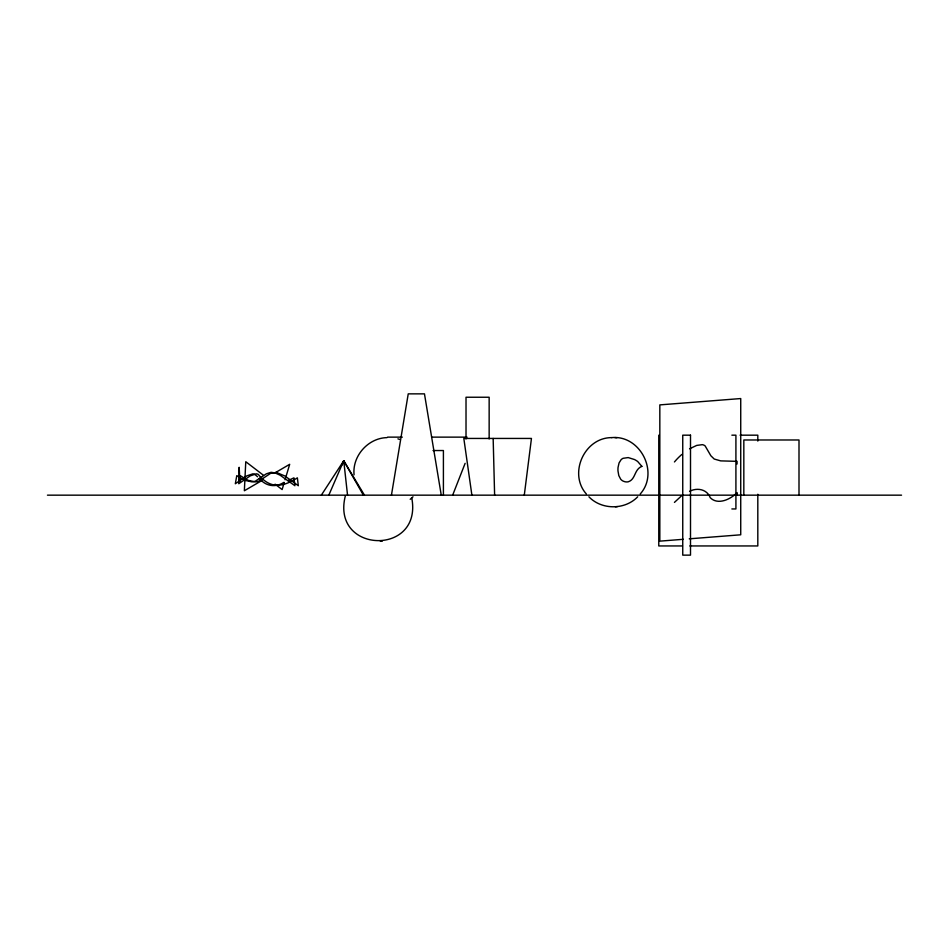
<?xml version="1.0" encoding="UTF-8"?>
<svg xmlns="http://www.w3.org/2000/svg" width="949" height="949" viewBox="0 0 949 949"><rect width="100%" height="100%" fill="white"/><g stroke="black" fill="none" stroke-linecap="round" stroke-linejoin="round"><path stroke-width="1.42" d="M737.029 464.049L737.065 461.344L720.73 460.882L714.217 459.031L710.86 455.757L705.154 445.947A5.635 5.635 0 0 0 702.307 444.666L696.673 445.425L689.567 448.806M737.017 495.354L737.065 492.602C730.777 499.245 717.883 505.485 710.243 497.691C707.017 489.198 697.159 487.359 689.567 491.333M524.287 495.164L531.452 438.438L463.824 438.438L471.89 495.164M391.439 495.164L408.236 393.859L424.464 393.859L441.261 495.164M345.317 495.995C330.81 553.884 422.993 556.446 411.747 497.857M284.226 482.555L282.126 489.577L275.091 484.18M285.068 479.743L289.682 464.31L274.569 473.124M342.174 464.868L343.74 460.739L364.452 495.164M452.661 495.164L465.129 463.337M328.817 495.164L343.74 460.739L363.396 495.164M321.331 495.164L343.74 460.739L344.25 463.61M640.219 494.002C659.425 472.638 640.338 434.844 611.737 437.619M674.442 461.949L676.222 459.921A65.244 65.244 0 0 1 681.856 454.441M674.442 502.389L681.856 495.52M413.005 496.802L410.193 499.304M637.692 496.802C624.952 510.099 601.642 510.099 588.89 496.802M261.983 480.467L244.356 490.752L245.767 461.712L263.359 475.188M287.998 480.597L293.953 477.845L294.902 485.722L280.05 475.164L275.044 472.91L271.106 472.305L266.361 473.812L255.305 481.214A11.72 11.72 0 0 1 251.936 481.867L244.628 480.301L236.787 475.639L235.328 483.741L246.87 475.84L252.837 473.848A4.104 4.104 0 0 1 254.878 474.464L257.582 476.766M283.905 482.353C275.412 487.976 265.412 486.09 259.326 478.355M615.379 506.79L617.384 506.612M380.335 541.286L382.352 541.096M683.363 539.293L659.828 541.144L659.828 404.891L740.73 398.556L740.73 534.797L689.247 538.83M387.038 437.619C368.153 437.975 352.162 456.006 354.06 474.808M611.737 437.619C584.406 437.501 568.166 473.634 586.363 494.002M731.869 435.176L735.914 435.176L735.914 508.949L731.869 508.949M740.078 435.176L757.812 435.176L757.812 441.083M387.619 437.133L402.329 437.133M431.748 437.133L467.062 437.133M433.041 450.538L443.408 450.538L443.408 495.164M47.45 495.164L901.55 495.164M682.426 545.948L658.772 545.948L658.772 435.176M689.816 545.948L757.812 545.948L757.812 494.251M614.857 437.619L616.838 437.762M397.916 438.853L399.719 439.411M343.74 460.739L347.536 495.164M493.16 438.438L494.619 495.164M798.999 495.164L798.999 439.98L743.826 439.98L743.826 495.164M489.15 438.972L489.15 397.24L466.018 397.24L466.018 438.972M238.792 479.542L238.757 483.741L250.299 475.84L256.266 473.848A4.104 4.104 0 0 1 258.306 474.464C269.73 488.498 281.841 487.928 297.369 477.845L298.318 485.722L284.949 476.018L276.384 472.412L270.512 473.409L258.721 481.214A11.72 11.72 0 0 1 255.352 481.867L248.045 480.301L240.204 475.639L239.931 481.499L239.16 467.288L238.792 479.542M641.868 466.374C633.991 469.494 635.877 479.375 628.214 481.807A8.399 8.399 0 0 1 625.035 481.76L623.457 481.25A7.675 7.675 0 0 1 620.682 479.174L618.807 475.591L617.989 470.989A22.479 22.479 0 0 1 618.06 467.371L619.056 462.958L621.061 459.731A7.177 7.177 0 0 1 623.137 458.296L628.202 457.584L634.501 459.541A23.701 23.701 0 0 1 637.681 461.499L641.868 466.374M690.504 435.176L682.746 435.176L682.746 555.141L690.504 555.141L690.504 435.176"/></g></svg>
